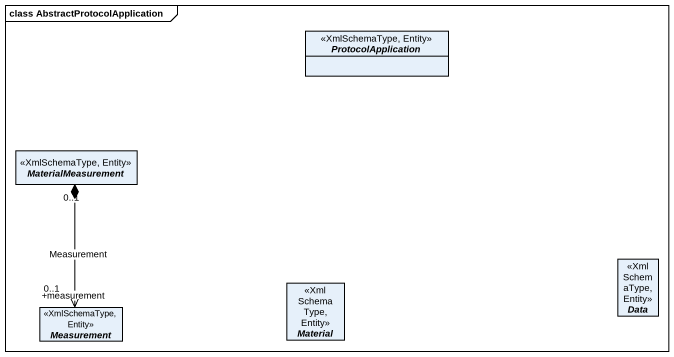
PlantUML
@startuml
mainframe class AbstractProtocolApplication
hide circle
hide empty members
abstract class ProtocolApplication <<XmlSchemaType, Entity>>
abstract class MaterialMeasurement <<XmlSchemaType, Entity>>
abstract class Data <<XmlSchemaType, Entity>>
abstract class Measurement <<XmlSchemaType, Entity>>
abstract class Material <<XmlSchemaType, Entity>>
MaterialMeasurement "0..1" *--> "0..1\n+measurement" Measurement : Measurement
@enduml
